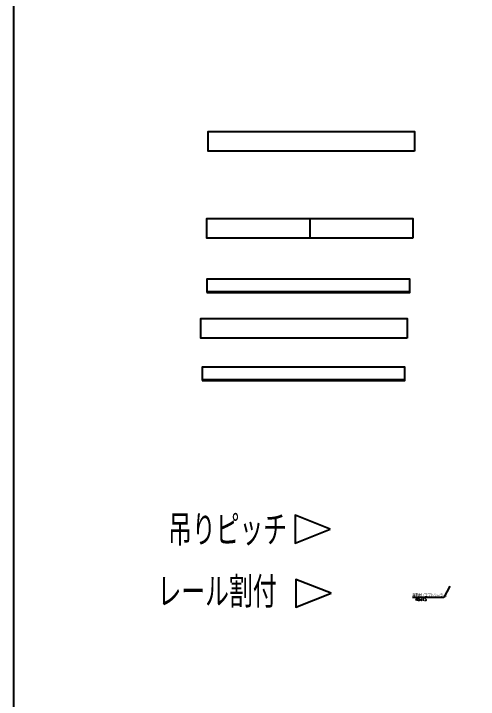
# Model space of a CAD drawing. Header units: inches. Extents: x 107967 to 757940, y -1505 to 368711.
# Drawn here: x 107967 to 130497, y 142697 to 175922 of the extents above; entities that cross this region are included whole.
import ezdxf
from ezdxf.enums import TextEntityAlignment as Align

# ---------------------------------------------------------------- set-up
doc = ezdxf.new("R2010")
doc.units = ezdxf.units.IN
doc.header["$MEASUREMENT"] = 0
for name, color, linetype in [('_P11_文字', 3, 'Continuous'), ('_P11_製品寸法', 9, 'Continuous'), ('_製品', 4, 'Continuous')]:
    doc.layers.add(name, color=color, linetype=linetype)
doc.styles.add('OKAMURA', font='simplex8.shx', dxfattribs={"width": 0.7, "bigfont": 'BIGFONT.shx'})
doc.dimstyles.new('OKAMURA-050', dxfattribs={"dimscale": 50, "dimtxt": 3, "dimasz": 1, "dimexe": 0, "dimexo": 3, "dimgap": 1, "dimtad": 1, "dimdec": 8, "dimdsep": 46, "dimtxsty": 'OKAMURA', "dimblk1": 'DOT', "dimblk2": 'DOT', "dimsah": 1, "dimcen": 0, "dimclrt": 3, "dimadec": 0, "dimazin": 0, "dimtfac": 1, "dimtdec": 8, "dimtix": 1, "dimtmove": 2, "dimatfit": 3, "dimfxl": 1, "dimtolj": 1, "dimarcsym": 0})

# ---------------------------------------------------------------- blocks, each defined once
blk = doc.blocks.new('*U193')
at = {"layer": '_製品'}
blk.add_lwpolyline([(1000, 0), (0, 0), (0, 95), (1000, 95)], close=True, dxfattribs=at)
blk = doc.blocks.new('P_RAIL_LABEL')
at = {"layer": '_P11_文字'}
blk.add_lwpolyline([(0, 0), (-171.5, 67.4), (-171.5, -67.4)], close=True, dxfattribs=at)
at = {"layer": '_P11_文字', "lineweight": 13, "style": 'OKAMURA', "width": 0.7}
blk.add_text('レール割付', height=150, dxfattribs=at).set_placement((-841.7, -69.8))
blk = doc.blocks.new('P_ROD_LABEL')
at = {"layer": '_P11_文字'}
blk.add_lwpolyline([(0, 0), (-170, 67.4), (-170, -67.4)], close=True, dxfattribs=at)
at = {"layer": '_P11_文字', "lineweight": 13, "style": 'OKAMURA', "width": 0.7}
blk.add_text('吊りピッチ', height=150, dxfattribs=at).set_placement((-497.4, 0), align=Align.MIDDLE)
blk = doc.blocks.new('RAIL_T_FRONT_VIEW')
at = {"layer": '_製品'}
blk.add_line((0, 95), (0, 0), dxfattribs=at)
blk.add_lwpolyline([(500, 0), (-500, 0), (-500, 95), (500, 95)], close=True, dxfattribs=at)
blk = doc.blocks.new('PARTITION_RAIL_FRONT_VIEW')
at = {"layer": '_製品'}
blk.add_lwpolyline([(1000, 0), (0, 0), (0, 95), (1000, 95)], close=True, dxfattribs=at)
blk = doc.blocks.new('*U187')
blk.add_line((0, 6), (984, 6))
blk.add_lwpolyline([(0, 0), (984, 0), (984, 65), (0, 65)], close=True)
blk = doc.blocks.new('_DOT')
at = {"color": 0, "linetype": 'ByBlock'}
blk.add_line((-0.5, 0), (-1, 0), dxfattribs=at)
at = {"color": 0, "linetype": 'ByBlock', "const_width": 0.5}
blk.add_lwpolyline([(-0.25, 0, 1), (0.25, 0, 1)], format="xyb", close=True, dxfattribs=at)
blk = doc.blocks.new('P11_DIM_BUFFER_FRONT_VIEW')
at = {"layer": '_P11_文字', "style": 'OKAMURA', "width": 0.7}
for s, p in [('緩衝材（エプトシーラー）', (-1805, -517)), ('□45x15', (-1805, -710))]:
    blk.add_text(s, height=150, dxfattribs=at).set_placement(p)
at = {"layer": '_P11_文字'}
blk.add_leader([(0, 0), (-295, -542), (-1814, -542)], dimstyle='OKAMURA-050', override={"dimscale": 50, "dimgap": 1, "dimtad": 0}, dxfattribs=at)

msp = doc.modelspace()

# ---------------------------------------------------------------- linework, layer by layer
at = {"layer": '_P11_製品寸法'}
msp.add_lwpolyline([(521047, 121833), (107967, 121833), (107967, 284385), (521047, 284385)], close=True, dxfattribs=at)

# ---------------------------------------------------------------- block references
at = {"xscale": 10, "yscale": 10, "zscale": 10}
for name, p in [('PARTITION_RAIL_FRONT_VIEW', (117404, 169267)), ('RAIL_T_FRONT_VIEW', (122330, 165052)), ('*U187', (117340, 162404))]:
    msp.add_blockref(name, p, dxfattribs=at)
at = {"xscale": 10, "yscale": 10}
for name, p in [('*U193', (117041, 160199)), ('*U187', (117099, 158139)), ('P_ROD_LABEL', (123316, 150938)), ('P_RAIL_LABEL', (123359, 147835))]:
    msp.add_blockref(name, p, dxfattribs=at)
msp.add_blockref('P11_DIM_BUFFER_FRONT_VIEW', (129114, 148171))

doc.saveas('drawing.dxf')
